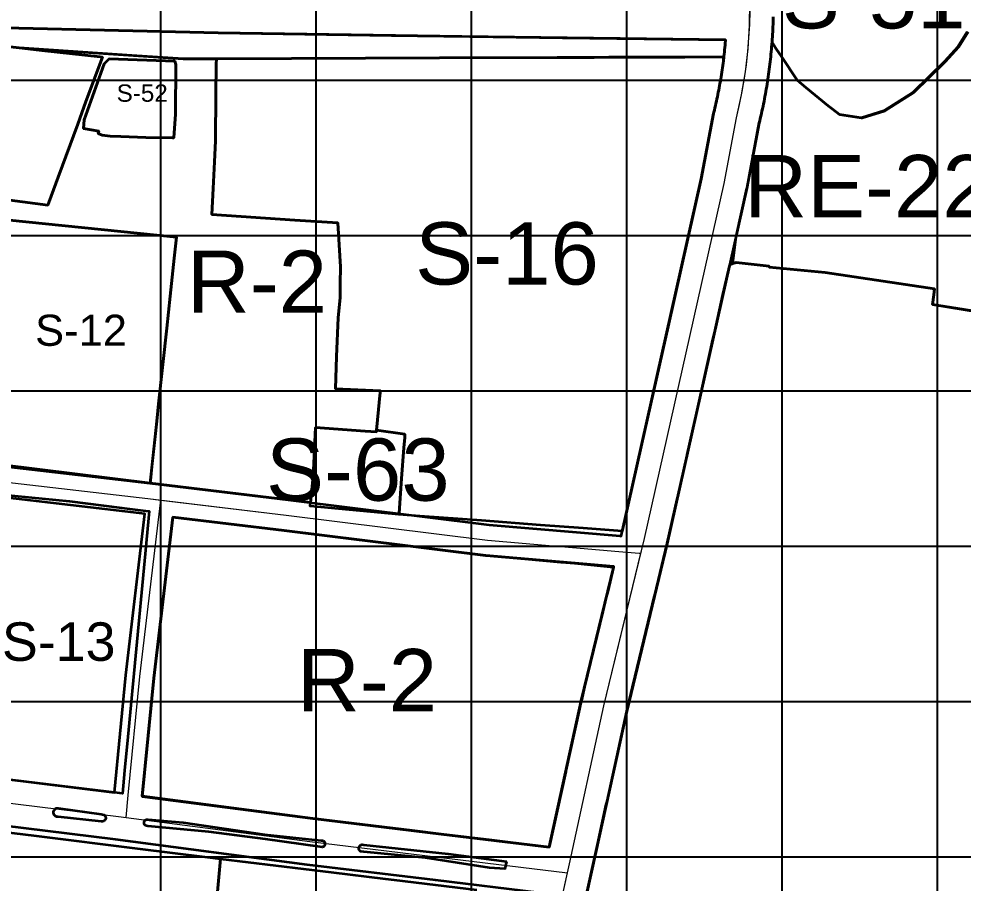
# Model space of a CAD drawing. Header units: millimetres. Extents: x 464536 to 476893, y 870501 to 881610.
# Drawn here: x 469309 to 469916, y 876583 to 877140 of the extents above; entities that cross this region are included whole.
import ezdxf
from ezdxf.enums import TextEntityAlignment as Align

# ---------------------------------------------------------------- set-up
doc = ezdxf.new("R2010")
doc.units = ezdxf.units.MM
for name, color, linetype, lineweight in [('Administration', 16, 'Continuous', 35), ('Center_1', 7, 'Continuous', 5), ('Land Use Code', 7, 'Continuous', 35), ('Mixed use', 30, 'Continuous', 35), ('Proposed Road Net work', 7, 'Continuous', 35), ('Recreational _ Environmental', 84, 'Continuous', 35), ('Services', 170, 'Continuous', 35)]:
    doc.layers.add(name, color=color, linetype=linetype, lineweight=lineweight)
doc.layers.add('Grid1', color=7, linetype='Continuous')
doc.styles.add('Arial', font='arial.ttf')

msp = doc.modelspace()

# ---------------------------------------------------------------- linework, layer by layer
at = {"layer": 'Administration'}
msp.add_lwpolyline([(469242.86, 877128.14), (469308.81, 877120.84), (469323.39, 877119.23), (469360.97, 877115.14), (469362.43, 877114.98), (469351.65, 877086.37), (469346.57, 877071.76), (469333.87, 877037.56), (469327.84, 877021.36), (469327.24, 877019.66), (469294.53, 877023.9)], dxfattribs=at)
at = {"layer": 'Center_1'}
for points in [[(469637.37, 876479.14), (469663.11, 876595.64), (469685.29, 876697.25), (469711.37, 876805.11), (469762.62, 877033.52), (469770.61, 877075.85), (469773.84, 877090.55), (469776.33, 877105.39), (469778.07, 877120.33), (469779.06, 877135.34), (469779.28, 877150.39)], [(469084.81, 876869.11), (469090.73, 876868.34), (469155.33, 876859.98), (469163.47, 876858.92), (469230.61, 876850.23), (469236.93, 876849.42), (469295.05, 876841.9), (469391.66, 876830.77), (469480.73, 876820.05), (469610.23, 876803.96), (469694.84, 876796.71), (469707.87, 876795.59), (469709.04, 876795.49)], [(469377.65, 876625.39), (469379.07, 876639.89), (469386.53, 876716.17), (469399.92, 876829.78)], [(469377.65, 876625.39), (469379.07, 876639.89), (469386.53, 876716.17), (469399.92, 876829.78)], [(469056.67, 876660.04), (469076.1, 876658.26), (469184.56, 876648.36), (469269.58, 876638.82), (469372.66, 876626.04), (469495.98, 876609.92), (469578.7, 876599.87), (469661.81, 876589.78)]]:
    msp.add_lwpolyline(points, dxfattribs=at)
for points in [[(469709.04, 876795.49, 0), (469711.37, 876805.11, 0), (469762.62, 877033.52, 0), (469770.61, 877075.85, 0), (469772.56, 877084.32, 0), (469774.28, 877092.83, 0), (469775.74, 877101.39, 0), (469776.95, 877109.99, 0), (469777.91, 877118.62, 0), (469778.62, 877127.28, 0), (469779.08, 877135.95, 0), (469779.29, 877144.63, 0), (469779.24, 877153.31, 0)], [(469084.81, 876869.11, 0), (469090.73, 876868.34, 0), (469155.33, 876859.98, 0), (469163.47, 876858.92, 0), (469230.61, 876850.23, 0), (469236.93, 876849.42, 0), (469295.05, 876841.9, 0), (469391.66, 876830.77, 0), (469399.92, 876829.78, 0)], [(469377.65, 876625.39, 0), (469379.07, 876639.89, 0), (469386.53, 876716.17, 0), (469399.92, 876829.78, 0)], [(469399.92, 876829.78, 0), (469480.73, 876820.05, 0), (469610.23, 876803.96, 0), (469694.84, 876796.71, 0), (469707.87, 876795.59, 0), (469709.04, 876795.49, 0)], [(469661.81, 876589.78, 0), (469663.11, 876595.64, 0), (469685.29, 876697.25, 0), (469709.04, 876795.49, 0)], [(469059.87, 876659.74, 0), (469076.1, 876658.26, 0), (469184.56, 876648.36, 0), (469269.58, 876638.82, 0), (469372.66, 876626.04, 0), (469377.65, 876625.39, 0)], [(469377.65, 876625.39, 0), (469495.98, 876609.92, 0), (469578.7, 876599.87, 0), (469661.81, 876589.78, 0)], [(469612.25, 876363.06, 0), (469612.31, 876363.32, 0), (469637.37, 876479.14, 0), (469661.81, 876589.78, 0)]]:
    msp.add_polyline3d(points, dxfattribs=at)
at = {"layer": 'Grid1'}
for p, q in [((469400, 870600), (469400, 881600)), ((469500, 870600), (469500, 881600)), ((469600, 870600), (469600, 881600)), ((469700, 870600), (469700, 881600)), ((469800, 870600), (469800, 881600)), ((469900, 870600), (469900, 881600)), ((464700, 877100), (472600, 877100)), ((464700, 877000), (472600, 877000)), ((464700, 876900), (472600, 876900)), ((464700, 876800), (472600, 876800)), ((464700, 876700), (472600, 876700)), ((464700, 876600), (472600, 876600))]:
    msp.add_line(p, q, dxfattribs=at)
at = {"layer": 'Mixed use'}
msp.add_lwpolyline([(469660.71, 876654.99), (469650.08, 876606.31), (469625.16, 876609.34), (469613.06, 876610.81), (469580.51, 876614.76), (469561.83, 876617.03), (469497.86, 876624.8), (469388.04, 876639.16), (469395.48, 876715.21), (469407.68, 876818.77), (469479.51, 876810.13), (469609, 876794.03), (469609.38, 876793.99), (469634.23, 876791.86), (469657.52, 876789.87), (469660.66, 876789.6), (469666.35, 876789.11), (469691.45, 876786.54), (469687.67, 876770.94), (469686.79, 876767.27), (469684.55, 876758), (469672.83, 876709.53), (469670.71, 876700.77), (469670.64, 876700.44), (469669.53, 876695.39), (469660.8, 876655.4)], close=True, dxfattribs=at)
msp.add_polyline3d([(469294.53, 877023.9, 0), (469327.24, 877019.66, 0), (469327.84, 877021.36, 0), (469333.87, 877037.56, 0), (469346.57, 877071.76, 0), (469351.65, 877086.37, 0), (469362.43, 877114.98, 0), (469360.97, 877115.14, 0), (469323.39, 877119.23, 0), (469308.81, 877120.84, 0), (469414.29, 877113.76, 0), (469435.77, 877113.84, 0), (469435.73, 877110.39, 0), (469435.5, 877091.36, 0), (469435.15, 877060.92, 0), (469434.5, 877047.52, 0), (469433.67, 877030.32, 0), (469432.87, 877013.58, 0), (469486.28, 877010.03, 0), (469513.97, 877008.14, 0), (469515.7, 876979.92, 0), (469515.56, 876969.26, 0), (469515.44, 876960.21, 0), (469514.19, 876947.05, 0), (469513.06, 876922.18, 0), (469512.47, 876901.48, 0), (469541.33, 876900.12, 0), (469541.05, 876897.12, 0), (469540.2, 876888.14, 0), (469538.93, 876874.68, 0), (469538.83, 876873.63, 0), (469531.59, 876874.16, 0), (469499.52, 876876.51, 0), (469499.51, 876876.51, 0), (469498.46, 876853.62, 0), (469498.05, 876844.89, 0), (469496.45, 876828.17, 0), (469481.94, 876829.98, 0), (469393.16, 876840.66, 0), (469393.58, 876844.58, 0), (469397.42, 876880.63, 0), (469398.6, 876891.71, 0), (469403.82, 876940.48, 0), (469406.01, 876960.96, 0), (469408.64, 876985.53, 0), (469410.09, 876999.06, 0), (469289.78, 877011.2, 0)], dxfattribs=at)
msp.add_polyline3d([(469390.39, 877063.17, 0), (469407.59, 877062.93, 0), (469408.43, 877062.99, 0), (469409.45, 877078.24, 0), (469409.69, 877110.15, 0), (469409.04, 877112.34, 0), (469366.75, 877113.91, 0), (469363.51, 877110.51, 0), (469350.58, 877074.48, 0), (469350.15, 877068.87, 0), (469360.01, 877067.35, 0), (469359.58, 877065.79, 0), (469362.15, 877064.76, 0), (469367.44, 877064.03, 0), (469374.22, 877063.77, 0)], close=True, dxfattribs=at)
at = {"layer": 'Proposed Road Net work'}
for points in [[(469794.23, 877140.87, 0), (469794.19, 877139.25, 0), (469794.15, 877137.64, 0), (469794.09, 877136.03, 0), (469794.03, 877134.42, 0), (469793.96, 877132.81, 0), (469793.88, 877131.2, 0), (469793.79, 877129.59, 0), (469793.7, 877127.98, 0), (469793.6, 877126.37, 0), (469793.48, 877124.76, 0), (469793.36, 877123.15, 0), (469793.23, 877121.54, 0), (469793.1, 877119.94, 0), (469792.95, 877118.33, 0), (469792.8, 877116.72, 0), (469792.64, 877115.12, 0), (469792.47, 877113.52, 0), (469792.29, 877111.91, 0), (469792.1, 877110.31, 0), (469791.91, 877108.71, 0), (469791.7, 877107.11, 0), (469791.49, 877105.51, 0), (469791.27, 877103.91, 0), (469791.05, 877102.32, 0), (469790.81, 877100.72, 0), (469790.57, 877099.13, 0), (469790.31, 877097.54, 0), (469790.05, 877095.94, 0), (469789.79, 877094.35, 0), (469789.51, 877092.77, 0), (469789.22, 877091.18, 0), (469788.93, 877089.59, 0), (469788.63, 877088.01, 0), (469788.32, 877086.43, 0), (469788, 877084.84, 0), (469787.68, 877083.27, 0), (469787.34, 877081.69, 0), (469787, 877080.11, 0), (469786.65, 877078.54, 0), (469786.29, 877076.97, 0), (469785.93, 877075.39, 0), (469785.55, 877073.83, 0), (469785.27, 877072.68, 0), (469777.31, 877030.49, 0), (469725.98, 876801.71, 0), (469699.91, 876693.88, 0), (469677.76, 876592.43, 0), (469652.02, 876475.94, 0)], [(469794.23, 877140.87, 0), (469794.19, 877139.25, 0), (469794.15, 877137.64, 0), (469794.09, 877136.03, 0), (469794.03, 877134.42, 0), (469793.96, 877132.81, 0), (469793.88, 877131.2, 0), (469793.79, 877129.59, 0), (469793.7, 877127.98, 0), (469793.6, 877126.37, 0), (469793.48, 877124.76, 0), (469793.36, 877123.15, 0), (469793.23, 877121.54, 0), (469793.1, 877119.94, 0), (469792.95, 877118.33, 0), (469792.8, 877116.72, 0), (469792.64, 877115.12, 0), (469792.47, 877113.52, 0), (469792.29, 877111.91, 0), (469792.1, 877110.31, 0), (469791.91, 877108.71, 0), (469791.7, 877107.11, 0), (469791.49, 877105.51, 0), (469791.27, 877103.91, 0), (469791.05, 877102.32, 0), (469790.81, 877100.72, 0), (469790.57, 877099.13, 0), (469790.31, 877097.54, 0), (469790.05, 877095.94, 0), (469789.79, 877094.35, 0), (469789.51, 877092.77, 0), (469789.22, 877091.18, 0), (469788.93, 877089.59, 0), (469788.63, 877088.01, 0), (469788.32, 877086.43, 0), (469788, 877084.84, 0), (469787.68, 877083.27, 0), (469787.34, 877081.69, 0), (469787, 877080.11, 0), (469786.65, 877078.54, 0), (469786.29, 877076.97, 0), (469785.93, 877075.39, 0), (469785.55, 877073.83, 0), (469785.27, 877072.68, 0), (469777.31, 877030.49, 0), (469725.98, 876801.71, 0), (469699.91, 876693.88, 0), (469677.76, 876592.43, 0), (469652.02, 876475.94, 0)], [(469296.27, 876851.82, 0), (469392.83, 876840.7, 0), (469481.94, 876829.98, 0), (469611.27, 876813.9, 0), (469695.69, 876806.67, 0), (469696.3, 876806.62, 0), (469696.76, 876808.52, 0), (469747.93, 877036.56, 0), (469755.87, 877078.64, 0), (469756.03, 877079.41, 0), (469756.39, 877080.87, 0), (469756.73, 877082.28, 0), (469757.06, 877083.7, 0), (469757.38, 877085.13, 0), (469757.7, 877086.55, 0), (469758.01, 877087.97, 0), (469758.31, 877089.4, 0), (469758.6, 877090.83, 0), (469758.89, 877092.26, 0), (469759.17, 877093.69, 0), (469759.44, 877095.12, 0), (469759.71, 877096.56, 0), (469759.97, 877097.99, 0), (469760.22, 877099.43, 0), (469760.46, 877100.87, 0), (469760.7, 877102.31, 0), (469760.92, 877103.75, 0), (469761.14, 877105.19, 0), (469761.36, 877106.63, 0), (469761.56, 877108.07, 0), (469761.76, 877109.52, 0), (469761.95, 877110.96, 0), (469762.14, 877112.41, 0), (469762.31, 877113.86, 0), (469762.48, 877115.31, 0), (469762.64, 877116.76, 0), (469762.8, 877118.21, 0), (469762.94, 877119.66, 0), (469763.08, 877121.11, 0), (469763.21, 877122.56, 0), (469763.34, 877124.01, 0), (469763.45, 877125.47, 0), (469763.49, 877126.01, 0), (469593.73, 877128.18, 0), (469436.94, 877130.56, 0), (469235.22, 877135.33, 0)], [(469296.27, 876851.82, 0), (469392.83, 876840.7, 0), (469481.94, 876829.98, 0), (469611.27, 876813.9, 0), (469695.69, 876806.67, 0), (469696.3, 876806.62, 0), (469696.76, 876808.52, 0), (469747.93, 877036.56, 0), (469755.87, 877078.64, 0), (469756.03, 877079.41, 0), (469756.39, 877080.87, 0), (469756.73, 877082.28, 0), (469757.06, 877083.7, 0), (469757.38, 877085.13, 0), (469757.7, 877086.55, 0), (469758.01, 877087.97, 0), (469758.31, 877089.4, 0), (469758.6, 877090.83, 0), (469758.89, 877092.26, 0), (469759.17, 877093.69, 0), (469759.44, 877095.12, 0), (469759.71, 877096.56, 0), (469759.97, 877097.99, 0), (469760.22, 877099.43, 0), (469760.46, 877100.87, 0), (469760.7, 877102.31, 0), (469760.92, 877103.75, 0), (469761.14, 877105.19, 0), (469761.36, 877106.63, 0), (469761.56, 877108.07, 0), (469761.76, 877109.52, 0), (469761.95, 877110.96, 0), (469762.14, 877112.41, 0), (469762.31, 877113.86, 0), (469762.48, 877115.31, 0), (469762.64, 877116.76, 0), (469762.8, 877118.21, 0), (469762.94, 877119.66, 0), (469763.08, 877121.11, 0), (469763.21, 877122.56, 0), (469763.34, 877124.01, 0), (469763.45, 877125.47, 0), (469763.49, 877126.01, 0), (469593.73, 877128.18, 0), (469436.94, 877130.56, 0), (469235.22, 877135.33, 0)]]:
    msp.add_polyline3d(points, dxfattribs=at)
for points in [[(469098.5, 876857.25, 0), (469076.59, 876673.28, 0), (469077.46, 876673.2, 0), (469186.08, 876663.28, 0), (469271.34, 876653.71, 0), (469370.18, 876641.46, 0), (469377.58, 876717.13, 0), (469389.81, 876820.92, 0), (469293.84, 876831.97, 0), (469235.65, 876839.5, 0), (469229.32, 876840.32, 0), (469162.19, 876849.01, 0), (469154.05, 876850.06, 0)], [(469098.5, 876857.25, 0), (469076.59, 876673.28, 0), (469077.46, 876673.2, 0), (469186.08, 876663.28, 0), (469271.34, 876653.71, 0), (469370.18, 876641.46, 0), (469377.58, 876717.13, 0), (469389.81, 876820.92, 0), (469293.84, 876831.97, 0), (469235.65, 876839.5, 0), (469229.32, 876840.32, 0), (469162.19, 876849.01, 0), (469154.05, 876850.06, 0)], [(469479.51, 876810.13, 0), (469407.68, 876818.77, 0), (469395.48, 876715.21, 0), (469388.03, 876639.04, 0), (469497.86, 876624.8, 0), (469580.51, 876614.76, 0), (469650.08, 876606.31, 0), (469670.67, 876700.61, 0), (469691.55, 876786.95, 0), (469609.19, 876794.01, 0)], [(469479.51, 876810.13, 0), (469407.68, 876818.77, 0), (469395.48, 876715.21, 0), (469388.03, 876639.04, 0), (469497.86, 876624.8, 0), (469580.51, 876614.76, 0), (469650.08, 876606.31, 0), (469670.67, 876700.61, 0), (469691.55, 876786.95, 0), (469609.19, 876794.01, 0)], [(469183.04, 876633.44, 0), (469074.73, 876643.33, 0), (469073.04, 876643.48, 0), (469052.93, 876474.68, 0), (469048.41, 876437.12, 0), (469058.71, 876435.78, 0), (469139.37, 876425.24, 0), (469204.24, 876417.61, 0), (469261.21, 876410.78, 0), (469261.7, 876410.7, 0), (469375.01, 876389.13, 0), (469482.74, 876381.18, 0), (469598.87, 876372.13, 0), (469622.72, 876482.35, 0), (469643.6, 876576.88, 0), (469576.89, 876584.98, 0), (469494.11, 876595.04, 0), (469370.77, 876611.16, 0), (469267.82, 876623.92, 0)], [(469183.04, 876633.44, 0), (469074.73, 876643.33, 0), (469073.04, 876643.48, 0), (469052.93, 876474.68, 0), (469048.41, 876437.12, 0), (469058.71, 876435.78, 0), (469139.37, 876425.24, 0), (469204.24, 876417.61, 0), (469261.21, 876410.78, 0), (469261.7, 876410.7, 0), (469375.01, 876389.13, 0), (469482.74, 876381.18, 0), (469598.87, 876372.13, 0), (469622.72, 876482.35, 0), (469643.6, 876576.88, 0), (469576.89, 876584.98, 0), (469494.11, 876595.04, 0), (469370.77, 876611.16, 0), (469267.82, 876623.92, 0)]]:
    msp.add_polyline3d(points, close=True, dxfattribs=at)
at = {"layer": 'Recreational _ Environmental'}
for points in [[(469938.77, 876948.95), (469896.7, 876955.69), (469897.57, 876961.82), (469898.12, 876965.71), (469827.57, 876976.23), (469791.54, 876979.72), (469791.69, 876980.39), (469770.45, 876982.75), (469768.26, 876981.97), (469770.3, 876999.26), (469777.25, 877030.24), (469777.36, 877030.74), (469785.27, 877072.68), (469785.55, 877073.83), (469785.93, 877075.39), (469786.29, 877076.97), (469786.65, 877078.54), (469787, 877080.11), (469787.34, 877081.69), (469787.68, 877083.27), (469788, 877084.84), (469788.32, 877086.43), (469788.63, 877088.01), (469788.93, 877089.59), (469789.22, 877091.18), (469789.51, 877092.77), (469789.79, 877094.35), (469790.05, 877095.94), (469790.31, 877097.54), (469790.57, 877099.13), (469790.81, 877100.72), (469791.05, 877102.32), (469791.27, 877103.91), (469791.49, 877105.51), (469791.7, 877107.11), (469791.91, 877108.71), (469792.1, 877110.31), (469792.29, 877111.91), (469792.47, 877113.52), (469792.64, 877115.12), (469792.8, 877116.72), (469792.95, 877118.33), (469793.1, 877119.94), (469793.23, 877121.54), (469793.36, 877123.15), (469793.45, 877124.38), (469796.23, 877120.23), (469799.47, 877115.38), (469809.74, 877100.02), (469815.29, 877095.39), (469829.52, 877083.52), (469832.12, 877081.54), (469836.93, 877077.9), (469850.77, 877075.86), (469850.98, 877075.93), (469851.41, 877075.86), (469866.07, 877080.34), (469884.8, 877092.15), (469905.16, 877112.11), (469913.71, 877121.48), (469919.82, 877131.25)], [(469671.09, 876562.22), (469677.76, 876592.43), (469681.14, 876607.91), (469686.78, 876633.77), (469687.23, 876635.79), (469693.47, 876664.37), (469699.91, 876693.88), (469704.52, 876712.96), (469705.36, 876716.41), (469717.85, 876768.09), (469717.96, 876768.56), (469725.98, 876801.71), (469732.39, 876830.3), (469732.55, 876831.02), (469738.76, 876858.69), (469738.79, 876858.83), (469742.25, 876874.23), (469742.66, 876876.05), (469744.79, 876885.55), (469753.69, 876925.22), (469755.45, 876933.05), (469756.38, 876937.2), (469761.9, 876961.82), (469766.27, 876981.27), (469768.26, 876981.97), (469770.45, 876982.75), (469791.69, 876980.39), (469791.54, 876979.72), (469827.57, 876976.23), (469898.12, 876965.71), (469897.57, 876961.82), (469896.7, 876955.69), (469896.68, 876955.59), (469938.78, 876948.85)]]:
    msp.add_lwpolyline(points, dxfattribs=at)
for points in [[(469362.66, 876622.87), (469362.26, 876622.82), (469361.59, 876622.89), (469333.89, 876625.78), (469333.07, 876625.87), (469332.61, 876626.03), (469332.18, 876626.27), (469331.79, 876626.58), (469331.47, 876626.96), (469331.21, 876627.38), (469331.03, 876627.84), (469330.94, 876628.33), (469330.93, 876628.82), (469331, 876629.31), (469331.16, 876629.78), (469331.39, 876630.21), (469331.7, 876630.6), (469332.07, 876630.93), (469332.49, 876631.19), (469332.95, 876631.37), (469333.43, 876631.48), (469333.92, 876631.49), (469361.6, 876627.47), (469363.37, 876627.21), (469363.7, 876626.97), (469363.98, 876626.69), (469364.21, 876626.36), (469364.38, 876625.99), (469364.49, 876625.6), (469364.53, 876625.2), (469364.5, 876624.8), (469364.4, 876624.41), (469364.24, 876624.04), (469364.01, 876623.7), (469363.73, 876623.41), (469363.41, 876623.17), (469363.05, 876622.99)], [(469504.23, 876606.47), (469503.89, 876606.38), (469502.54, 876606.57), (469467.37, 876611.49), (469431.01, 876616.13), (469391.74, 876619.92), (469390.66, 876620.02), (469390.32, 876620.18), (469390.01, 876620.4), (469389.75, 876620.66), (469389.53, 876620.97), (469389.38, 876621.31), (469389.28, 876621.67), (469389.25, 876622.05), (469389.28, 876622.42), (469389.38, 876622.78), (469389.54, 876623.12), (469389.75, 876623.43), (469390.02, 876623.69), (469390.32, 876623.9), (469390.66, 876624.06), (469391.03, 876624.16), (469391.4, 876624.19), (469391.78, 876624.16), (469414.42, 876622.11), (469466.75, 876614.53), (469503.23, 876610.69), (469504.22, 876610.58), (469504.54, 876610.44), (469504.84, 876610.24), (469505.11, 876610), (469505.33, 876609.72), (469505.5, 876609.4), (469505.61, 876609.06), (469505.67, 876608.71), (469505.67, 876608.35), (469505.62, 876608), (469505.5, 876607.66), (469505.34, 876607.35), (469505.12, 876607.06), (469504.86, 876606.82), (469504.56, 876606.62)], [(469622.45, 876597.03), (469621.42, 876592.36), (469611.61, 876593.12), (469570.39, 876599.44), (469570.12, 876599.47), (469530.59, 876603.35), (469528.73, 876603.54), (469528.4, 876603.76), (469528.1, 876604.03), (469527.86, 876604.34), (469527.68, 876604.7), (469527.55, 876605.08), (469527.49, 876605.47), (469527.5, 876605.87), (469527.58, 876606.26), (469527.71, 876606.64), (469527.91, 876606.98), (469528.17, 876607.29), (469528.47, 876607.55), (469528.81, 876607.76), (469529.18, 876607.91), (469529.57, 876607.99), (469530.67, 876607.87), (469584.98, 876602.1)]]:
    msp.add_lwpolyline(points, close=True, dxfattribs=at)
msp.add_polyline3d([(469235.22, 877135.33, 0), (469436.94, 877130.56, 0), (469548.49, 877128.87, 0), (469598.94, 877128.11, 0), (469658.6, 877127.35, 0), (469763.49, 877126.01, 0), (469763.45, 877125.47, 0), (469763.34, 877124.01, 0), (469763.21, 877122.56, 0), (469763.08, 877121.11, 0), (469762.94, 877119.66, 0), (469762.8, 877118.21, 0), (469762.64, 877116.76, 0), (469762.48, 877115.31, 0), (469762.46, 877115.08, 0), (469737.26, 877114.98, 0), (469709.75, 877114.88, 0), (469702.69, 877114.85, 0), (469688.48, 877114.8, 0), (469678.94, 877114.76, 0), (469669.45, 877114.73, 0), (469658.6, 877114.69, 0), (469655.05, 877114.67, 0), (469579.45, 877114.38, 0), (469436.58, 877113.84, 0), (469435.77, 877113.84, 0), (469414.29, 877113.76, 0), (469381.29, 877115.97, 0), (469308.81, 877120.84, 0), (469242.86, 877128.14, 0)], dxfattribs=at)
at = {"layer": 'Services'}
for points in [[(469408.43, 877062.99), (469407.59, 877062.93), (469390.39, 877063.17), (469374.22, 877063.77), (469367.44, 877064.03), (469362.15, 877064.76), (469359.58, 877065.79), (469360.01, 877067.35), (469350.15, 877068.87), (469350.58, 877074.48), (469363.51, 877110.51), (469366.75, 877113.91), (469409.04, 877112.34), (469409.69, 877110.15), (469409.45, 877078.24)], [(469671.81, 876811.71), (469644.47, 876813.72), (469606.34, 876816.53), (469566.64, 876819.45), (469553.33, 876820.43), (469553.4, 876821.31), (469555.04, 876843.55), (469556.51, 876863.39), (469557, 876870.03), (469557.17, 876872.28), (469538.93, 876874.68), (469540.2, 876888.14), (469541.05, 876897.12), (469541.33, 876900.12), (469512.47, 876901.48), (469513.06, 876922.18), (469514.19, 876947.05), (469515.44, 876960.21), (469515.56, 876969.26), (469515.7, 876979.92), (469513.97, 877008.14), (469486.28, 877010.03), (469432.87, 877013.58), (469433.67, 877030.32), (469434.5, 877047.52), (469435.15, 877060.92), (469435.5, 877091.36), (469435.73, 877110.39), (469435.77, 877113.84), (469436.58, 877113.84), (469579.45, 877114.38), (469655.05, 877114.67), (469669.45, 877114.73), (469678.94, 877114.76), (469688.48, 877114.8), (469702.69, 877114.85), (469709.75, 877114.88), (469737.26, 877114.98), (469762.46, 877115.08), (469762.14, 877112.41), (469761.95, 877110.96), (469761.76, 877109.52), (469761.56, 877108.07), (469761.36, 877106.63), (469761.14, 877105.19), (469760.92, 877103.75), (469760.7, 877102.31), (469760.46, 877100.87), (469760.22, 877099.43), (469759.97, 877097.99), (469759.71, 877096.56), (469759.44, 877095.12), (469759.17, 877093.69), (469758.89, 877092.26), (469758.6, 877090.83), (469758.31, 877089.4), (469758.01, 877087.97), (469757.7, 877086.55), (469757.38, 877085.13), (469757.06, 877083.7), (469756.73, 877082.28), (469756.39, 877080.87), (469756.03, 877079.41), (469755.87, 877078.64), (469747.93, 877036.56), (469726.58, 876941.43), (469709.26, 876864.25), (469698.54, 876816.43), (469697.06, 876809.85)], [(469531.59, 876874.16), (469538.83, 876873.63), (469538.93, 876874.68), (469557.17, 876872.28), (469557, 876870.03), (469556.51, 876863.39), (469555.04, 876843.55), (469553.4, 876821.31), (469553.33, 876820.43), (469496.23, 876825.87), (469496.45, 876828.17), (469498.05, 876844.89), (469498.46, 876853.62), (469499.51, 876876.51), (469499.52, 876876.51)]]:
    msp.add_lwpolyline(points, close=True, dxfattribs=at)
for points in [[(469289.78, 877011.2), (469410.09, 876999.06), (469408.64, 876985.53), (469406.01, 876960.96), (469403.82, 876940.48), (469398.6, 876891.71), (469397.42, 876880.63), (469396.36, 876870.65), (469394.3, 876851.37), (469393.58, 876844.58), (469393.16, 876840.67), (469273.34, 876855.51)], [(469297.16, 876833.25), (469341.23, 876829.03), (469374.88, 876824.76), (469390.4, 876822.79), (469392.5, 876822.52), (469389.48, 876790.71), (469378.7, 876677.41), (469376.64, 876655.72), (469375.23, 876640.85), (469373.57, 876641.05), (469295.68, 876650.46)], [(469215.76, 876534.53), (469224.83, 876598.86), (469225.32, 876603.74), (469227.59, 876626.48), (469297.1, 876616.44), (469319.95, 876613.6), (469385.07, 876605.52), (469430.13, 876599.92), (469438.41, 876598.91), (469431.28, 876520.72)], [(469431.28, 876520.72), (469438.41, 876598.91), (469509.69, 876590.23), (469544.56, 876585.98), (469550.28, 876585.29), (469603.45, 876578.81)]]:
    msp.add_lwpolyline(points, dxfattribs=at)
msp.add_polyline3d([(469919.19, 877131.25, 0), (469913.08, 877121.48, 0), (469904.53, 877112.11, 0), (469884.17, 877092.15, 0), (469865.43, 877080.34, 0), (469850.98, 877075.93, 0), (469850.77, 877075.86, 0), (469836.93, 877077.9, 0), (469832.12, 877081.54, 0), (469829.52, 877083.52, 0), (469815.29, 877095.39, 0), (469809.74, 877100.02, 0), (469799.47, 877115.38, 0), (469796.23, 877120.23, 0), (469793.45, 877124.38, 0), (469793.48, 877124.76, 0), (469793.6, 877126.37, 0), (469793.7, 877127.98, 0), (469793.79, 877129.59, 0), (469793.88, 877131.2, 0), (469793.96, 877132.81, 0), (469794.03, 877134.42, 0), (469794.09, 877136.03, 0), (469794.15, 877137.64, 0), (469794.19, 877139.25, 0), (469794.23, 877140.87, 0)], dxfattribs=at)

# ---------------------------------------------------------------- texts
at = {"layer": 'Land Use Code', "color": 7, "true_color": 0xffffff, "style": 'Arial'}
for s, height, p in [('S-51', 40.076, (469858.91, 877121.38)), ('S-52', 11.157, (469388.02, 877082.83)), ('RE-22', 40.076, (469854.92, 876999.81)), ('S-16', 40.076, (469622.83, 876956.49)), ('R-2', 40.076, (469461.94, 876938.29)), ('S-12', 20.038, (469348.63, 876923.05)), ('S-63', 40.076, (469526.84, 876817.35)), ('S-13', 24.777, (469334.27, 876718.84)), ('R-2', 40.076, (469532.77, 876681.78))]:
    msp.add_text(s, height=height, dxfattribs=at).set_placement(p, align=Align.BOTTOM_CENTER)

doc.saveas('drawing.dxf')
